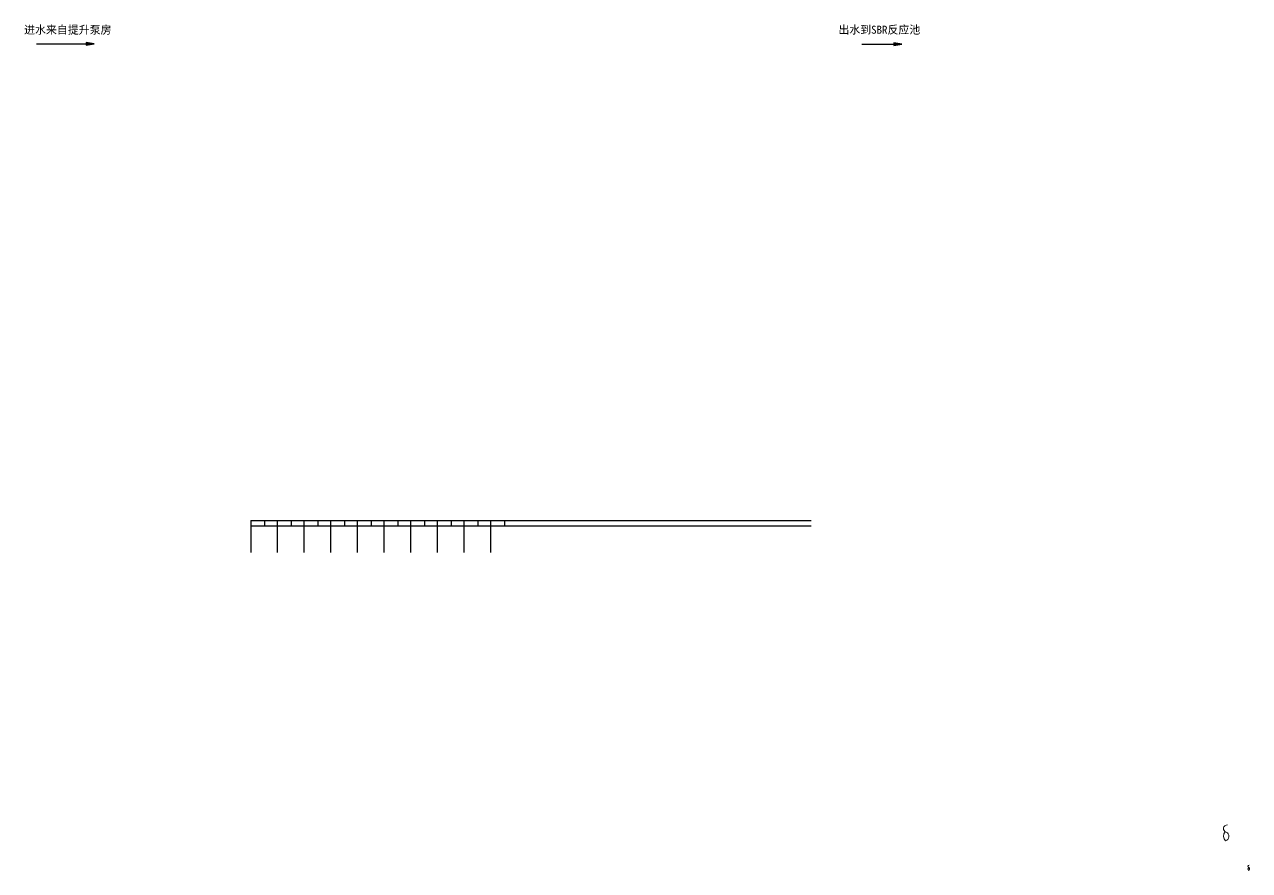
# Model space of a CAD drawing. Header units: millimetres. Extents: x -254 to 2257, y 114 to 1144.
# Drawn here: x -254.3 to 204.8, y 639 to 956.3 of the extents above; entities that cross this region are included whole.
import ezdxf

# ---------------------------------------------------------------- set-up
doc = ezdxf.new("R2010")
doc.units = ezdxf.units.MM
doc.layers.add('图层2', color=2, linetype='Continuous')
doc.styles.get("Standard").update_dxf_attribs({"font": 'txt', "bigfont": 'gbcbig.shx'})

msp = doc.modelspace()

# ---------------------------------------------------------------- hatches: boundary and pattern name
at = {"lineweight": -2}
for points in [[(-231.19377, 948.58871), (-228.19377, 949.08871), (-231.19377, 949.58871)], [(71.58651, 948.42603), (74.58651, 948.92603), (71.58651, 949.42603)]]:
    msp.add_hatch(color=256, dxfattribs=at).paths.add_polyline_path(points)

# ---------------------------------------------------------------- linework, layer by layer
for p, q in [((-249.84631, 949.08871), (-231.19377, 949.08871)), ((-231.19377, 949.58871), (-231.19377, 948.58871)), ((-228.19377, 949.08871), (-231.19377, 949.58871)), ((-231.19377, 948.58871), (-228.19377, 949.08871)), ((59.54239, 948.92603), (71.58651, 948.92603)), ((71.58651, 949.42603), (71.58651, 948.42603)), ((74.58651, 948.92603), (71.58651, 949.42603)), ((71.58651, 948.42603), (74.58651, 948.92603)), ((-169.49582, 770.28345), (40.50418, 770.28345)), ((-169.49582, 770.28345), (-169.49582, 758.28345)), ((-169.49582, 768.28345), (40.50418, 768.28345)), ((-164.36013, 770.28345), (-164.36013, 768.28345)), ((-159.49582, 758.28345), (-159.49582, 770.28345)), ((-154.36013, 770.28345), (-154.36013, 768.28345)), ((-154.36013, 770.28345), (-154.36013, 768.28345)), ((-149.49582, 758.28345), (-149.49582, 770.28345)), ((-144.36013, 770.28345), (-144.36013, 768.28345)), ((-139.49582, 758.28345), (-139.49582, 770.28345)), ((-134.36013, 770.28345), (-134.36013, 768.28345)), ((-129.49582, 758.28345), (-129.49582, 770.28345)), ((-124.36013, 770.28345), (-124.36013, 768.28345)), ((-119.49582, 758.28345), (-119.49582, 770.28345)), ((-114.36013, 770.28345), (-114.36013, 768.28345)), ((-109.49582, 758.28345), (-109.49582, 770.28345)), ((-104.36013, 770.28345), (-104.36013, 768.28345)), ((-99.49582, 758.28345), (-99.49582, 770.28345)), ((-94.36013, 770.28345), (-94.36013, 768.28345)), ((-89.49582, 758.28345), (-89.49582, 770.28345)), ((-84.36013, 770.28345), (-84.36013, 768.28345)), ((-79.49582, 758.28345), (-79.49582, 770.28345)), ((-74.36013, 770.28345), (-74.36013, 768.28345))]:
    msp.add_line(p, q, dxfattribs=at)
at = {"color": 5, "lineweight": 0}
for centre, radius, start, end in [((196.42705, 654.74766), 1.36586, 84.9089109, 257.009705), ((197.5785, 651.89165), 2.47916, 137.6134, 226.0054018), ((195.35144, 651.81317), 1.77826, 286.4999627, 64.3921867)]:
    msp.add_arc(centre, radius, start, end, dxfattribs=at)
at = {"lineweight": 0}
for centre, radius, start, end in [((204.70744, 640.55119), 0.45481, 84.9089109, 257.009705), ((205.09085, 639.60019), 0.82552, 137.6134, 226.2166224)]:
    msp.add_arc(centre, radius, start, end, dxfattribs=at)
at = {"layer": '图层2', "color": 0}
msp.add_arc((204.12808, 639.58978), 0.70444, 303.7704323, 47.3653442, dxfattribs=at)

# ---------------------------------------------------------------- texts
at = {"lineweight": -2, "char_height": 3, "attachment_point": 1}
for s, insert, width in [('{\\fFangSong|b1|i0|c134|p49;进水来自提升泵房}', (-254.4538, 955.80329), 37.9162731), ('{\\fFangSong|b1|i0|c134|p49;出水到SBR反应池}', (50.75119, 955.84536), 39.9924799)]:
    msp.add_mtext(s, dxfattribs=dict(at, insert=insert, width=width))

doc.saveas('drawing.dxf')
